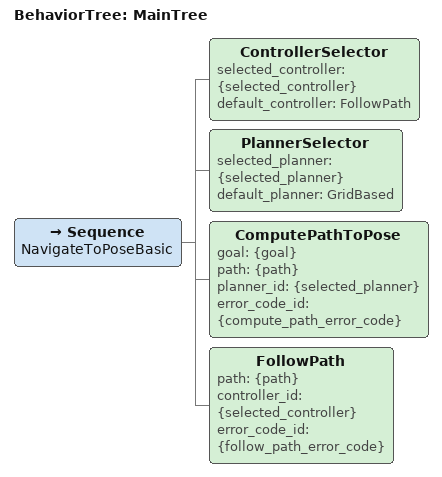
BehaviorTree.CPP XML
<root BTCPP_format="4" main_tree_to_execute="MainTree">
  <BehaviorTree ID="MainTree">
    <Sequence name="NavigateToPoseBasic">
      <ControllerSelector selected_controller="{selected_controller}" default_controller="FollowPath" />
      <PlannerSelector selected_planner="{selected_planner}" default_planner="GridBased" />
      <ComputePathToPose
        goal="{goal}"
        path="{path}"
        planner_id="{selected_planner}"
        error_code_id="{compute_path_error_code}" />
      <FollowPath
        path="{path}"
        controller_id="{selected_controller}"
        error_code_id="{follow_path_error_code}" />
    </Sequence>
  </BehaviorTree>
</root>
